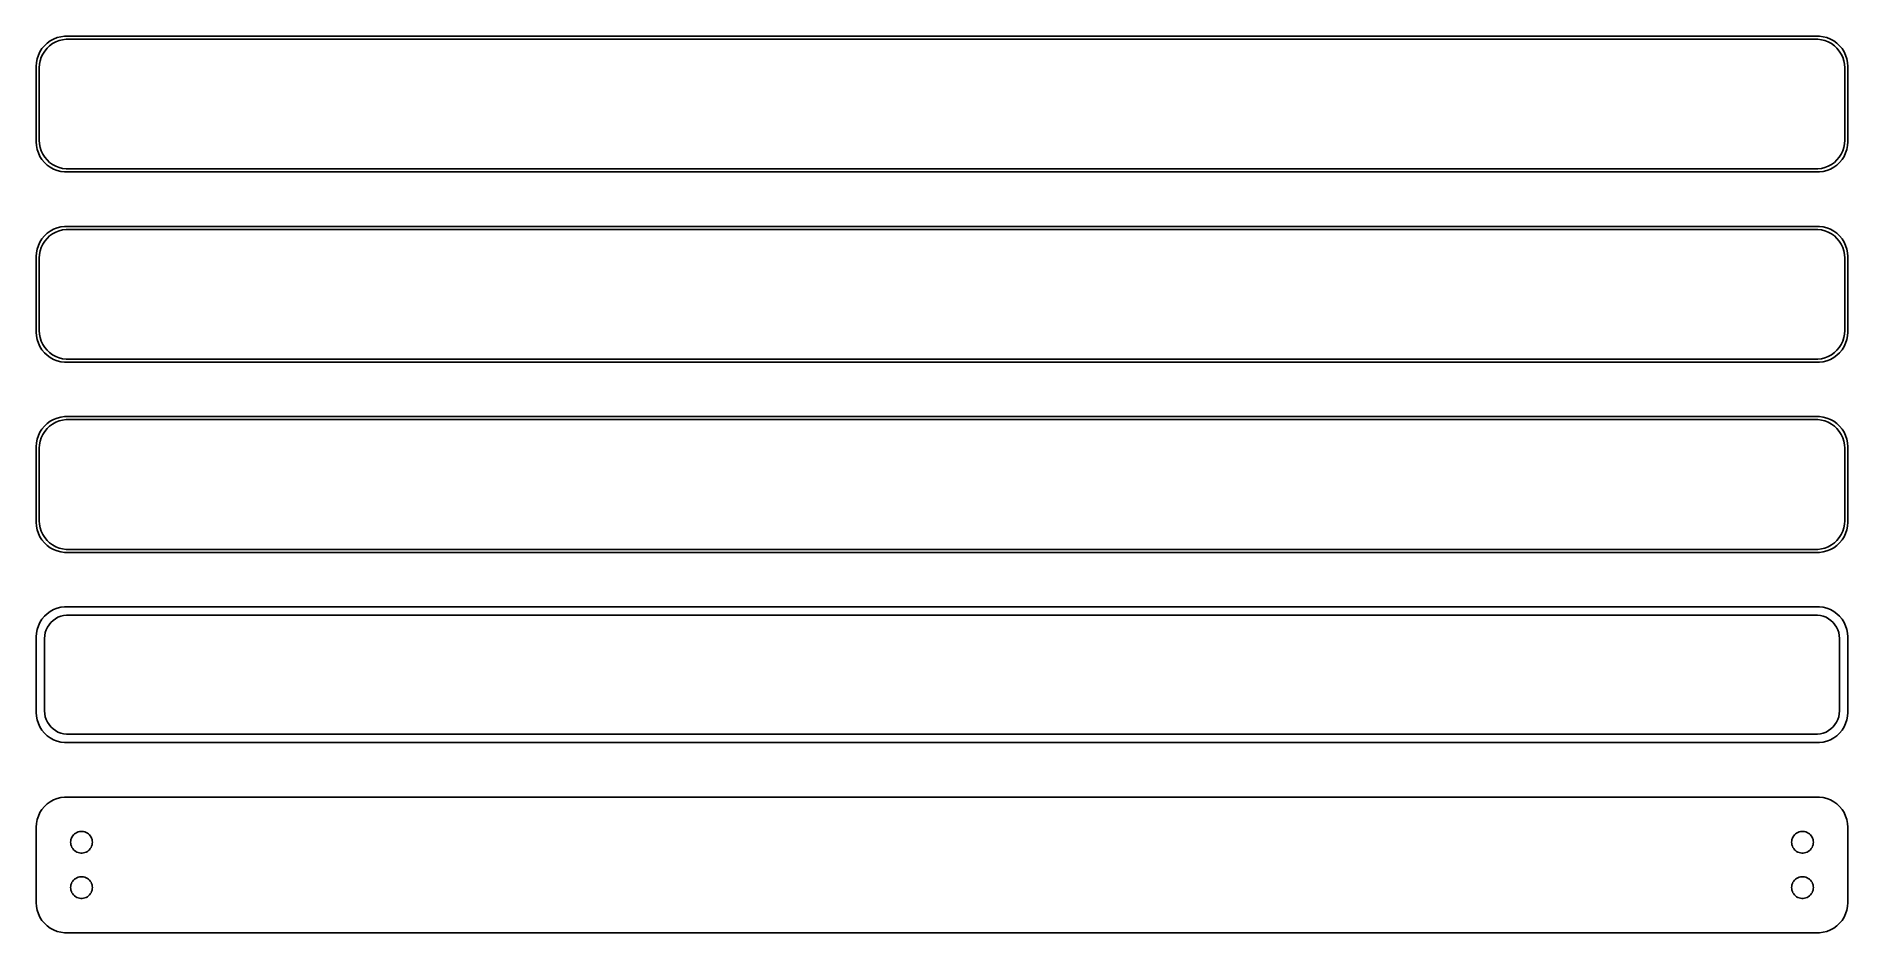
# Model space of a CAD drawing. Header units: metres. Extents: x -150 to 150, y 115 to 263.
import ezdxf

# ---------------------------------------------------------------- set-up
doc = ezdxf.new("R2010")
doc.units = ezdxf.units.M

msp = doc.modelspace()

# ---------------------------------------------------------------- linework, layer by layer
for p, q in [((-149.045, 261.189), (-149.382, 260.659)), ((-148.645, 261.673), (-149.045, 261.189)), ((-148.187, 262.103), (-148.645, 261.673)), ((-148.593, 260.792), (-148.213, 261.252)), ((-148.213, 261.252), (-147.778, 261.66)), ((-147.679, 262.472), (-148.187, 262.103)), ((-147.778, 261.66), (-147.295, 262.011)), ((-147.129, 262.774), (-147.679, 262.472)), ((-147.295, 262.011), (-146.772, 262.298)), ((-146.545, 263.005), (-147.129, 262.774)), ((-146.772, 262.298), (-146.218, 262.518)), ((-145.937, 263.161), (-146.545, 263.005)), ((-146.218, 262.518), (-145.64, 262.666)), ((-145.314, 263.24), (-145.937, 263.161)), ((-145.64, 262.666), (-145.048, 262.741)), ((145.314, 263.24), (-145.314, 263.24)), ((-145.048, 262.741), (145.048, 262.741)), ((145.048, 262.741), (145.64, 262.666)), ((145.937, 263.161), (145.314, 263.24)), ((145.64, 262.666), (146.218, 262.518)), ((146.545, 263.005), (145.937, 263.161)), ((146.218, 262.518), (146.772, 262.298)), ((147.129, 262.774), (146.545, 263.005)), ((146.772, 262.298), (147.295, 262.011)), ((147.679, 262.472), (147.129, 262.774)), ((147.295, 262.011), (147.778, 261.66)), ((148.187, 262.103), (147.679, 262.472)), ((147.778, 261.66), (148.213, 261.252)), ((148.645, 261.673), (148.187, 262.103)), ((148.213, 261.252), (148.593, 260.792)), ((149.045, 261.189), (148.645, 261.673)), ((149.382, 260.659), (149.045, 261.189)), ((-149.961, 258.877), (-150, 258.25)), ((-150, 258.25), (-150, 245.75)), ((-149.843, 259.493), (-149.961, 258.877)), ((-149.649, 260.091), (-149.843, 259.493)), ((-149.382, 260.659), (-149.649, 260.091)), ((-149.5, 258), (-149.463, 258.595)), ((-149.5, 246), (-149.5, 258)), ((-149.463, 258.595), (-149.351, 259.181)), ((-149.351, 259.181), (-149.166, 259.749)), ((-149.166, 259.749), (-148.912, 260.288)), ((-148.912, 260.288), (-148.593, 260.792)), ((148.593, 260.792), (148.912, 260.288)), ((148.912, 260.288), (149.166, 259.749)), ((149.166, 259.749), (149.351, 259.181)), ((149.351, 259.181), (149.463, 258.595)), ((149.649, 260.091), (149.382, 260.659)), ((149.463, 258.595), (149.5, 258)), ((149.5, 258), (149.5, 246)), ((149.843, 259.493), (149.649, 260.091)), ((149.961, 258.877), (149.843, 259.493)), ((150, 258.25), (149.961, 258.877)), ((150, 245.75), (150, 258.25)), ((-149.463, 245.405), (-149.5, 246)), ((149.5, 246), (149.463, 245.405)), ((-150, 245.75), (-149.961, 245.123)), ((-149.961, 245.123), (-149.843, 244.507)), ((-149.843, 244.507), (-149.649, 243.909)), ((-149.649, 243.909), (-149.382, 243.341)), ((-149.351, 244.819), (-149.463, 245.405)), ((-149.382, 243.341), (-149.045, 242.811)), ((-149.166, 244.251), (-149.351, 244.819)), ((-148.912, 243.712), (-149.166, 244.251)), ((-148.593, 243.208), (-148.912, 243.712)), ((-148.213, 242.748), (-148.593, 243.208)), ((148.593, 243.208), (148.213, 242.748)), ((148.912, 243.712), (148.593, 243.208)), ((149.166, 244.251), (148.912, 243.712)), ((149.045, 242.811), (149.382, 243.341)), ((149.351, 244.819), (149.166, 244.251)), ((149.463, 245.405), (149.351, 244.819)), ((149.382, 243.341), (149.649, 243.909)), ((149.649, 243.909), (149.843, 244.507)), ((149.843, 244.507), (149.961, 245.123)), ((149.961, 245.123), (150, 245.75)), ((-149.045, 242.811), (-148.645, 242.327)), ((-148.645, 242.327), (-148.187, 241.897)), ((-147.778, 242.34), (-148.213, 242.748)), ((-148.187, 241.897), (-147.679, 241.528)), ((-147.295, 241.989), (-147.778, 242.34)), ((-147.679, 241.528), (-147.129, 241.226)), ((-146.772, 241.702), (-147.295, 241.989)), ((-147.129, 241.226), (-146.545, 240.995)), ((-146.218, 241.482), (-146.772, 241.702)), ((-146.545, 240.995), (-145.937, 240.839)), ((-145.64, 241.334), (-146.218, 241.482)), ((-145.937, 240.839), (-145.314, 240.76)), ((-145.048, 241.259), (-145.64, 241.334)), ((-145.314, 240.76), (145.314, 240.76)), ((145.048, 241.259), (-145.048, 241.259)), ((145.64, 241.334), (145.048, 241.259)), ((145.314, 240.76), (145.937, 240.839)), ((146.218, 241.482), (145.64, 241.334)), ((145.937, 240.839), (146.545, 240.995)), ((146.772, 241.702), (146.218, 241.482)), ((146.545, 240.995), (147.129, 241.226)), ((147.295, 241.989), (146.772, 241.702)), ((147.129, 241.226), (147.679, 241.528)), ((147.778, 242.34), (147.295, 241.989)), ((147.679, 241.528), (148.187, 241.897)), ((148.213, 242.748), (147.778, 242.34)), ((148.187, 241.897), (148.645, 242.327)), ((148.645, 242.327), (149.045, 242.811)), ((-147.129, 231.274), (-147.679, 230.972)), ((-146.545, 231.505), (-147.129, 231.274)), ((-146.772, 230.798), (-146.218, 231.018)), ((-145.937, 231.661), (-146.545, 231.505)), ((-146.218, 231.018), (-145.64, 231.166)), ((-145.314, 231.74), (-145.937, 231.661)), ((-145.64, 231.166), (-145.048, 231.241)), ((145.314, 231.74), (-145.314, 231.74)), ((-145.048, 231.241), (145.048, 231.241)), ((145.048, 231.241), (145.64, 231.166)), ((145.937, 231.661), (145.314, 231.74)), ((145.64, 231.166), (146.218, 231.018)), ((146.545, 231.505), (145.937, 231.661)), ((146.218, 231.018), (146.772, 230.798)), ((147.129, 231.274), (146.545, 231.505)), ((147.679, 230.972), (147.129, 231.274)), ((-149.649, 228.591), (-149.843, 227.993)), ((-149.382, 229.159), (-149.649, 228.591)), ((-149.045, 229.689), (-149.382, 229.159)), ((-149.351, 227.681), (-149.166, 228.249)), ((-149.166, 228.249), (-148.912, 228.788)), ((-148.645, 230.173), (-149.045, 229.689)), ((-148.912, 228.788), (-148.593, 229.292)), ((-148.187, 230.603), (-148.645, 230.173)), ((-148.593, 229.292), (-148.213, 229.752)), ((-148.213, 229.752), (-147.778, 230.16)), ((-147.679, 230.972), (-148.187, 230.603)), ((-147.778, 230.16), (-147.295, 230.511)), ((-147.295, 230.511), (-146.772, 230.798)), ((146.772, 230.798), (147.295, 230.511)), ((147.295, 230.511), (147.778, 230.16)), ((148.187, 230.603), (147.679, 230.972)), ((147.778, 230.16), (148.213, 229.752)), ((148.645, 230.173), (148.187, 230.603)), ((148.213, 229.752), (148.593, 229.292)), ((148.593, 229.292), (148.912, 228.788)), ((149.045, 229.689), (148.645, 230.173)), ((148.912, 228.788), (149.166, 228.249)), ((149.382, 229.159), (149.045, 229.689)), ((149.166, 228.249), (149.351, 227.681)), ((149.649, 228.591), (149.382, 229.159)), ((149.843, 227.993), (149.649, 228.591)), ((-149.961, 227.377), (-150, 226.75)), ((-150, 226.75), (-150, 214.25)), ((-149.843, 227.993), (-149.961, 227.377)), ((-149.5, 226.5), (-149.463, 227.095)), ((-149.5, 214.5), (-149.5, 226.5)), ((-149.463, 227.095), (-149.351, 227.681)), ((149.351, 227.681), (149.463, 227.095)), ((149.463, 227.095), (149.5, 226.5)), ((149.5, 226.5), (149.5, 214.5)), ((149.961, 227.377), (149.843, 227.993)), ((150, 226.75), (149.961, 227.377)), ((150, 214.25), (150, 226.75)), ((-150, 214.25), (-149.961, 213.623)), ((-149.961, 213.623), (-149.843, 213.007)), ((-149.843, 213.007), (-149.649, 212.409)), ((-149.463, 213.905), (-149.5, 214.5)), ((-149.351, 213.319), (-149.463, 213.905)), ((-149.166, 212.751), (-149.351, 213.319)), ((149.351, 213.319), (149.166, 212.751)), ((149.463, 213.905), (149.351, 213.319)), ((149.5, 214.5), (149.463, 213.905)), ((149.649, 212.409), (149.843, 213.007)), ((149.843, 213.007), (149.961, 213.623)), ((149.961, 213.623), (150, 214.25)), ((-149.649, 212.409), (-149.382, 211.841)), ((-149.382, 211.841), (-149.045, 211.311)), ((-148.912, 212.212), (-149.166, 212.751)), ((-149.045, 211.311), (-148.645, 210.827)), ((-148.593, 211.708), (-148.912, 212.212)), ((-148.645, 210.827), (-148.187, 210.397)), ((-148.213, 211.248), (-148.593, 211.708)), ((-147.778, 210.84), (-148.213, 211.248)), ((-148.187, 210.397), (-147.679, 210.028)), ((-147.295, 210.489), (-147.778, 210.84)), ((-147.679, 210.028), (-147.129, 209.726)), ((-146.772, 210.202), (-147.295, 210.489)), ((-146.218, 209.982), (-146.772, 210.202)), ((146.772, 210.202), (146.218, 209.982)), ((147.295, 210.489), (146.772, 210.202)), ((147.129, 209.726), (147.679, 210.028)), ((147.778, 210.84), (147.295, 210.489)), ((147.679, 210.028), (148.187, 210.397)), ((148.213, 211.248), (147.778, 210.84)), ((148.187, 210.397), (148.645, 210.827)), ((148.593, 211.708), (148.213, 211.248)), ((148.912, 212.212), (148.593, 211.708)), ((148.645, 210.827), (149.045, 211.311)), ((149.166, 212.751), (148.912, 212.212)), ((149.045, 211.311), (149.382, 211.841)), ((149.382, 211.841), (149.649, 212.409)), ((-147.129, 209.726), (-146.545, 209.495)), ((-146.545, 209.495), (-145.937, 209.339)), ((-145.64, 209.834), (-146.218, 209.982)), ((-145.937, 209.339), (-145.314, 209.26)), ((-145.048, 209.759), (-145.64, 209.834)), ((-145.314, 209.26), (145.314, 209.26)), ((145.048, 209.759), (-145.048, 209.759)), ((145.64, 209.834), (145.048, 209.759)), ((145.314, 209.26), (145.937, 209.339)), ((146.218, 209.982), (145.64, 209.834)), ((145.937, 209.339), (146.545, 209.495)), ((146.545, 209.495), (147.129, 209.726)), ((-149.045, 198.189), (-149.382, 197.659)), ((-148.645, 198.673), (-149.045, 198.189)), ((-148.187, 199.103), (-148.645, 198.673)), ((-148.593, 197.792), (-148.213, 198.252)), ((-148.213, 198.252), (-147.778, 198.66)), ((-147.679, 199.472), (-148.187, 199.103)), ((-147.778, 198.66), (-147.295, 199.011)), ((-147.129, 199.774), (-147.679, 199.472)), ((-147.295, 199.011), (-146.772, 199.298)), ((-146.545, 200.005), (-147.129, 199.774)), ((-146.772, 199.298), (-146.218, 199.518)), ((-145.937, 200.161), (-146.545, 200.005)), ((-146.218, 199.518), (-145.64, 199.666)), ((-145.314, 200.24), (-145.937, 200.161)), ((-145.64, 199.666), (-145.048, 199.741)), ((145.314, 200.24), (-145.314, 200.24)), ((-145.048, 199.741), (145.048, 199.741)), ((145.048, 199.741), (145.64, 199.666)), ((145.937, 200.161), (145.314, 200.24)), ((145.64, 199.666), (146.218, 199.518)), ((146.545, 200.005), (145.937, 200.161)), ((146.218, 199.518), (146.772, 199.298)), ((147.129, 199.774), (146.545, 200.005)), ((146.772, 199.298), (147.295, 199.011)), ((147.679, 199.472), (147.129, 199.774)), ((147.295, 199.011), (147.778, 198.66)), ((148.187, 199.103), (147.679, 199.472)), ((147.778, 198.66), (148.213, 198.252)), ((148.645, 198.673), (148.187, 199.103)), ((148.213, 198.252), (148.593, 197.792)), ((149.045, 198.189), (148.645, 198.673)), ((149.382, 197.659), (149.045, 198.189)), ((-149.961, 195.877), (-150, 195.25)), ((-150, 195.25), (-150, 182.75)), ((-149.843, 196.493), (-149.961, 195.877)), ((-149.649, 197.091), (-149.843, 196.493)), ((-149.382, 197.659), (-149.649, 197.091)), ((-149.5, 195), (-149.463, 195.595)), ((-149.5, 183), (-149.5, 195)), ((-149.463, 195.595), (-149.351, 196.181)), ((-149.351, 196.181), (-149.166, 196.749)), ((-149.166, 196.749), (-148.912, 197.288)), ((-148.912, 197.288), (-148.593, 197.792)), ((148.593, 197.792), (148.912, 197.288)), ((148.912, 197.288), (149.166, 196.749)), ((149.166, 196.749), (149.351, 196.181)), ((149.351, 196.181), (149.463, 195.595)), ((149.649, 197.091), (149.382, 197.659)), ((149.463, 195.595), (149.5, 195)), ((149.5, 195), (149.5, 183)), ((149.843, 196.493), (149.649, 197.091)), ((149.961, 195.877), (149.843, 196.493)), ((150, 195.25), (149.961, 195.877)), ((150, 182.75), (150, 195.25)), ((-149.463, 182.405), (-149.5, 183)), ((149.5, 183), (149.463, 182.405)), ((-150, 182.75), (-149.961, 182.123)), ((-149.961, 182.123), (-149.843, 181.507)), ((-149.843, 181.507), (-149.649, 180.909)), ((-149.649, 180.909), (-149.382, 180.341)), ((-149.351, 181.819), (-149.463, 182.405)), ((-149.382, 180.341), (-149.045, 179.811)), ((-149.166, 181.251), (-149.351, 181.819)), ((-148.912, 180.712), (-149.166, 181.251)), ((-148.593, 180.208), (-148.912, 180.712)), ((-148.213, 179.748), (-148.593, 180.208)), ((148.593, 180.208), (148.213, 179.748)), ((148.912, 180.712), (148.593, 180.208)), ((149.166, 181.251), (148.912, 180.712)), ((149.045, 179.811), (149.382, 180.341)), ((149.351, 181.819), (149.166, 181.251)), ((149.463, 182.405), (149.351, 181.819)), ((149.382, 180.341), (149.649, 180.909)), ((149.649, 180.909), (149.843, 181.507)), ((149.843, 181.507), (149.961, 182.123)), ((149.961, 182.123), (150, 182.75)), ((-149.045, 179.811), (-148.645, 179.327)), ((-148.645, 179.327), (-148.187, 178.897)), ((-147.778, 179.34), (-148.213, 179.748)), ((-148.187, 178.897), (-147.679, 178.528)), ((-147.295, 178.989), (-147.778, 179.34)), ((-147.679, 178.528), (-147.129, 178.226)), ((-146.772, 178.702), (-147.295, 178.989)), ((-147.129, 178.226), (-146.545, 177.995)), ((-146.218, 178.482), (-146.772, 178.702)), ((-146.545, 177.995), (-145.937, 177.839)), ((-145.64, 178.334), (-146.218, 178.482)), ((-145.937, 177.839), (-145.314, 177.76)), ((-145.048, 178.259), (-145.64, 178.334)), ((-145.314, 177.76), (145.314, 177.76)), ((145.048, 178.259), (-145.048, 178.259)), ((145.64, 178.334), (145.048, 178.259)), ((145.314, 177.76), (145.937, 177.839)), ((146.218, 178.482), (145.64, 178.334)), ((145.937, 177.839), (146.545, 177.995)), ((146.772, 178.702), (146.218, 178.482)), ((146.545, 177.995), (147.129, 178.226)), ((147.295, 178.989), (146.772, 178.702)), ((147.129, 178.226), (147.679, 178.528)), ((147.778, 179.34), (147.295, 178.989)), ((147.679, 178.528), (148.187, 178.897)), ((148.213, 179.748), (147.778, 179.34)), ((148.187, 178.897), (148.645, 179.327)), ((148.645, 179.327), (149.045, 179.811)), ((-147.129, 168.274), (-147.679, 167.972)), ((-146.545, 168.505), (-147.129, 168.274)), ((-145.937, 168.661), (-146.545, 168.505)), ((-145.314, 168.74), (-145.937, 168.661)), ((145.314, 168.74), (-145.314, 168.74)), ((145.937, 168.661), (145.314, 168.74)), ((146.545, 168.505), (145.937, 168.661)), ((147.129, 168.274), (146.545, 168.505)), ((147.679, 167.972), (147.129, 168.274)), ((-149.649, 165.591), (-149.843, 164.993)), ((-149.382, 166.159), (-149.649, 165.591)), ((-149.045, 166.689), (-149.382, 166.159)), ((-148.645, 167.173), (-149.045, 166.689)), ((-148.187, 167.603), (-148.645, 167.173)), ((-148.348, 164.924), (-148.141, 165.364)), ((-147.679, 167.972), (-148.187, 167.603)), ((-148.141, 165.364), (-147.88, 165.774)), ((-147.88, 165.774), (-147.571, 166.149)), ((-147.571, 166.149), (-147.216, 166.481)), ((-147.216, 166.481), (-146.823, 166.767)), ((-146.823, 166.767), (-146.398, 167.001)), ((-146.398, 167.001), (-145.946, 167.18)), ((-145.946, 167.18), (-145.475, 167.301)), ((-145.475, 167.301), (-144.993, 167.362)), ((-144.993, 167.362), (144.993, 167.362)), ((144.993, 167.362), (145.475, 167.301)), ((145.475, 167.301), (145.946, 167.18)), ((145.946, 167.18), (146.398, 167.001)), ((146.398, 167.001), (146.823, 166.767)), ((146.823, 166.767), (147.216, 166.481)), ((147.216, 166.481), (147.571, 166.149)), ((147.571, 166.149), (147.88, 165.774)), ((148.187, 167.603), (147.679, 167.972)), ((147.88, 165.774), (148.141, 165.364)), ((148.141, 165.364), (148.348, 164.924)), ((148.645, 167.173), (148.187, 167.603)), ((149.045, 166.689), (148.645, 167.173)), ((149.382, 166.159), (149.045, 166.689)), ((149.649, 165.591), (149.382, 166.159)), ((149.843, 164.993), (149.649, 165.591)), ((-149.961, 164.377), (-150, 163.75)), ((-150, 163.75), (-150, 151.25)), ((-149.843, 164.993), (-149.961, 164.377)), ((-148.619, 163.5), (-148.589, 163.985)), ((-148.619, 151.5), (-148.619, 163.5)), ((-148.589, 163.985), (-148.498, 164.462)), ((-148.498, 164.462), (-148.348, 164.924)), ((148.348, 164.924), (148.498, 164.462)), ((148.498, 164.462), (148.589, 163.985)), ((148.589, 163.985), (148.619, 163.5)), ((148.619, 163.5), (148.619, 151.5)), ((149.961, 164.377), (149.843, 164.993)), ((150, 163.75), (149.961, 164.377)), ((150, 151.25), (150, 163.75)), ((-150, 151.25), (-149.961, 150.623)), ((-149.961, 150.623), (-149.843, 150.007)), ((-149.843, 150.007), (-149.649, 149.409)), ((-148.589, 151.015), (-148.619, 151.5)), ((-148.498, 150.538), (-148.589, 151.015)), ((-148.348, 150.076), (-148.498, 150.538)), ((-148.141, 149.636), (-148.348, 150.076)), ((148.348, 150.076), (148.141, 149.636)), ((148.498, 150.538), (148.348, 150.076)), ((148.589, 151.015), (148.498, 150.538)), ((148.619, 151.5), (148.589, 151.015)), ((149.649, 149.409), (149.843, 150.007)), ((149.843, 150.007), (149.961, 150.623)), ((149.961, 150.623), (150, 151.25)), ((-149.649, 149.409), (-149.382, 148.841)), ((-149.382, 148.841), (-149.045, 148.311)), ((-149.045, 148.311), (-148.645, 147.827)), ((-148.645, 147.827), (-148.187, 147.397)), ((-148.187, 147.397), (-147.679, 147.028)), ((-147.88, 149.226), (-148.141, 149.636)), ((-147.571, 148.851), (-147.88, 149.226)), ((-147.679, 147.028), (-147.129, 146.726)), ((-147.216, 148.519), (-147.571, 148.851)), ((-146.823, 148.233), (-147.216, 148.519)), ((-146.398, 147.999), (-146.823, 148.233)), ((-145.946, 147.82), (-146.398, 147.999)), ((-145.475, 147.699), (-145.946, 147.82)), ((-144.993, 147.638), (-145.475, 147.699)), ((144.993, 147.638), (-144.993, 147.638)), ((145.475, 147.699), (144.993, 147.638)), ((145.946, 147.82), (145.475, 147.699)), ((146.398, 147.999), (145.946, 147.82)), ((146.823, 148.233), (146.398, 147.999)), ((147.216, 148.519), (146.823, 148.233)), ((147.129, 146.726), (147.679, 147.028)), ((147.571, 148.851), (147.216, 148.519)), ((147.88, 149.226), (147.571, 148.851)), ((147.679, 147.028), (148.187, 147.397)), ((148.141, 149.636), (147.88, 149.226)), ((148.187, 147.397), (148.645, 147.827)), ((148.645, 147.827), (149.045, 148.311)), ((149.045, 148.311), (149.382, 148.841)), ((149.382, 148.841), (149.649, 149.409)), ((-147.129, 146.726), (-146.545, 146.495)), ((-146.545, 146.495), (-145.937, 146.339)), ((-145.937, 146.339), (-145.314, 146.26)), ((-145.314, 146.26), (145.314, 146.26)), ((145.314, 146.26), (145.937, 146.339)), ((145.937, 146.339), (146.545, 146.495)), ((146.545, 146.495), (147.129, 146.726)), ((-149.045, 135.189), (-149.382, 134.659)), ((-148.645, 135.673), (-149.045, 135.189)), ((-148.187, 136.103), (-148.645, 135.673)), ((-147.679, 136.472), (-148.187, 136.103)), ((-147.129, 136.774), (-147.679, 136.472)), ((-146.545, 137.005), (-147.129, 136.774)), ((-145.937, 137.161), (-146.545, 137.005)), ((-145.314, 137.24), (-145.937, 137.161)), ((145.314, 137.24), (-145.314, 137.24)), ((145.937, 137.161), (145.314, 137.24)), ((146.545, 137.005), (145.937, 137.161)), ((147.129, 136.774), (146.545, 137.005)), ((147.679, 136.472), (147.129, 136.774)), ((148.187, 136.103), (147.679, 136.472)), ((148.645, 135.673), (148.187, 136.103)), ((149.045, 135.189), (148.645, 135.673)), ((149.382, 134.659), (149.045, 135.189)), ((-149.961, 132.877), (-150, 132.25)), ((-150, 132.25), (-150, 119.75)), ((-149.843, 133.493), (-149.961, 132.877)), ((-149.649, 134.091), (-149.843, 133.493)), ((-149.382, 134.659), (-149.649, 134.091)), ((149.649, 134.091), (149.382, 134.659)), ((149.843, 133.493), (149.649, 134.091)), ((149.961, 132.877), (149.843, 133.493)), ((150, 132.25), (149.961, 132.877)), ((150, 119.75), (150, 132.25)), ((-144.3, 129.75), (-144.286, 129.976)), ((-144.286, 129.524), (-144.3, 129.75)), ((-144.286, 129.976), (-144.243, 130.198)), ((-144.243, 129.302), (-144.286, 129.524)), ((-144.243, 130.198), (-144.174, 130.413)), ((-144.174, 129.087), (-144.243, 129.302)), ((-144.174, 130.413), (-144.077, 130.617)), ((-144.077, 128.883), (-144.174, 129.087)), ((-144.077, 130.617), (-143.956, 130.808)), ((-143.956, 130.808), (-143.812, 130.982)), ((-143.812, 130.982), (-143.647, 131.137)), ((-143.647, 131.137), (-143.464, 131.27)), ((-143.464, 131.27), (-143.266, 131.379)), ((-143.266, 131.379), (-143.056, 131.462)), ((-143.056, 131.462), (-142.837, 131.518)), ((-142.837, 131.518), (-142.613, 131.546)), ((-142.613, 131.546), (-142.387, 131.546)), ((-142.387, 131.546), (-142.163, 131.518)), ((-142.163, 131.518), (-141.944, 131.462)), ((-141.944, 131.462), (-141.734, 131.379)), ((-141.734, 131.379), (-141.536, 131.27)), ((-141.536, 131.27), (-141.353, 131.137)), ((-141.353, 131.137), (-141.188, 130.982)), ((-141.188, 130.982), (-141.044, 130.808)), ((-141.044, 130.808), (-140.923, 130.617)), ((-140.923, 130.617), (-140.826, 130.413)), ((-140.826, 129.087), (-140.923, 128.883)), ((-140.826, 130.413), (-140.757, 130.198)), ((-140.757, 129.302), (-140.826, 129.087)), ((-140.757, 130.198), (-140.714, 129.976)), ((-140.714, 129.524), (-140.757, 129.302)), ((-140.714, 129.976), (-140.7, 129.75)), ((-140.7, 129.75), (-140.714, 129.524)), ((140.7, 129.75), (140.714, 129.976)), ((140.714, 129.524), (140.7, 129.75)), ((140.714, 129.976), (140.757, 130.198)), ((140.757, 129.302), (140.714, 129.524)), ((140.757, 130.198), (140.826, 130.413)), ((140.826, 129.087), (140.757, 129.302)), ((140.826, 130.413), (140.923, 130.617)), ((140.923, 128.883), (140.826, 129.087)), ((140.923, 130.617), (141.044, 130.808)), ((141.044, 130.808), (141.188, 130.982)), ((141.188, 130.982), (141.353, 131.137)), ((141.353, 131.137), (141.536, 131.27)), ((141.536, 131.27), (141.734, 131.379)), ((141.734, 131.379), (141.944, 131.462)), ((141.944, 131.462), (142.163, 131.518)), ((142.163, 131.518), (142.387, 131.546)), ((142.387, 131.546), (142.613, 131.546)), ((142.613, 131.546), (142.837, 131.518)), ((142.837, 131.518), (143.056, 131.462)), ((143.056, 131.462), (143.266, 131.379)), ((143.266, 131.379), (143.464, 131.27)), ((143.464, 131.27), (143.647, 131.137)), ((143.647, 131.137), (143.812, 130.982)), ((143.812, 130.982), (143.956, 130.808)), ((143.956, 130.808), (144.077, 130.617)), ((144.077, 130.617), (144.174, 130.413)), ((144.174, 129.087), (144.077, 128.883)), ((144.174, 130.413), (144.243, 130.198)), ((144.243, 129.302), (144.174, 129.087)), ((144.243, 130.198), (144.286, 129.976)), ((144.286, 129.524), (144.243, 129.302)), ((144.286, 129.976), (144.3, 129.75)), ((144.3, 129.75), (144.286, 129.524)), ((-143.956, 128.692), (-144.077, 128.883)), ((-143.812, 128.518), (-143.956, 128.692)), ((-143.647, 128.363), (-143.812, 128.518)), ((-143.464, 128.23), (-143.647, 128.363)), ((-143.266, 128.121), (-143.464, 128.23)), ((-143.056, 128.038), (-143.266, 128.121)), ((-142.837, 127.982), (-143.056, 128.038)), ((-142.613, 127.954), (-142.837, 127.982)), ((-142.387, 127.954), (-142.613, 127.954)), ((-142.163, 127.982), (-142.387, 127.954)), ((-141.944, 128.038), (-142.163, 127.982)), ((-141.734, 128.121), (-141.944, 128.038)), ((-141.536, 128.23), (-141.734, 128.121)), ((-141.353, 128.363), (-141.536, 128.23)), ((-141.188, 128.518), (-141.353, 128.363)), ((-141.044, 128.692), (-141.188, 128.518)), ((-140.923, 128.883), (-141.044, 128.692)), ((141.044, 128.692), (140.923, 128.883)), ((141.188, 128.518), (141.044, 128.692)), ((141.353, 128.363), (141.188, 128.518)), ((141.536, 128.23), (141.353, 128.363)), ((141.734, 128.121), (141.536, 128.23)), ((141.944, 128.038), (141.734, 128.121)), ((142.163, 127.982), (141.944, 128.038)), ((142.387, 127.954), (142.163, 127.982)), ((142.613, 127.954), (142.387, 127.954)), ((142.837, 127.982), (142.613, 127.954)), ((143.056, 128.038), (142.837, 127.982)), ((143.266, 128.121), (143.056, 128.038)), ((143.464, 128.23), (143.266, 128.121)), ((143.647, 128.363), (143.464, 128.23)), ((143.812, 128.518), (143.647, 128.363)), ((143.956, 128.692), (143.812, 128.518)), ((144.077, 128.883), (143.956, 128.692)), ((-144.174, 122.913), (-144.077, 123.117)), ((-144.077, 123.117), (-143.956, 123.308)), ((-143.956, 123.308), (-143.812, 123.482)), ((-143.812, 123.482), (-143.647, 123.637)), ((-143.647, 123.637), (-143.464, 123.77)), ((-143.464, 123.77), (-143.266, 123.879)), ((-143.266, 123.879), (-143.056, 123.962)), ((-143.056, 123.962), (-142.837, 124.018)), ((-142.837, 124.018), (-142.613, 124.046)), ((-142.613, 124.046), (-142.387, 124.046)), ((-142.387, 124.046), (-142.163, 124.018)), ((-142.163, 124.018), (-141.944, 123.962)), ((-141.944, 123.962), (-141.734, 123.879)), ((-141.734, 123.879), (-141.536, 123.77)), ((-141.536, 123.77), (-141.353, 123.637)), ((-141.353, 123.637), (-141.188, 123.482)), ((-141.188, 123.482), (-141.044, 123.308)), ((-141.044, 123.308), (-140.923, 123.117)), ((-140.923, 123.117), (-140.826, 122.913)), ((140.826, 122.913), (140.923, 123.117)), ((140.923, 123.117), (141.044, 123.308)), ((141.044, 123.308), (141.188, 123.482)), ((141.188, 123.482), (141.353, 123.637)), ((141.353, 123.637), (141.536, 123.77)), ((141.536, 123.77), (141.734, 123.879)), ((141.734, 123.879), (141.944, 123.962)), ((141.944, 123.962), (142.163, 124.018)), ((142.163, 124.018), (142.387, 124.046)), ((142.387, 124.046), (142.613, 124.046)), ((142.613, 124.046), (142.837, 124.018)), ((142.837, 124.018), (143.056, 123.962)), ((143.056, 123.962), (143.266, 123.879)), ((143.266, 123.879), (143.464, 123.77)), ((143.464, 123.77), (143.647, 123.637)), ((143.647, 123.637), (143.812, 123.482)), ((143.812, 123.482), (143.956, 123.308)), ((143.956, 123.308), (144.077, 123.117)), ((144.077, 123.117), (144.174, 122.913)), ((-144.3, 122.25), (-144.286, 122.476)), ((-144.286, 122.024), (-144.3, 122.25)), ((-144.286, 122.476), (-144.243, 122.698)), ((-144.243, 121.802), (-144.286, 122.024)), ((-144.243, 122.698), (-144.174, 122.913)), ((-144.174, 121.587), (-144.243, 121.802)), ((-144.077, 121.383), (-144.174, 121.587)), ((-143.956, 121.192), (-144.077, 121.383)), ((-143.812, 121.018), (-143.956, 121.192)), ((-143.647, 120.863), (-143.812, 121.018)), ((-143.464, 120.73), (-143.647, 120.863)), ((-143.266, 120.621), (-143.464, 120.73)), ((-143.056, 120.538), (-143.266, 120.621)), ((-142.837, 120.482), (-143.056, 120.538)), ((-142.613, 120.454), (-142.837, 120.482)), ((-142.387, 120.454), (-142.613, 120.454)), ((-142.163, 120.482), (-142.387, 120.454)), ((-141.944, 120.538), (-142.163, 120.482)), ((-141.734, 120.621), (-141.944, 120.538)), ((-141.536, 120.73), (-141.734, 120.621)), ((-141.353, 120.863), (-141.536, 120.73)), ((-141.188, 121.018), (-141.353, 120.863)), ((-141.044, 121.192), (-141.188, 121.018)), ((-140.923, 121.383), (-141.044, 121.192)), ((-140.826, 121.587), (-140.923, 121.383)), ((-140.826, 122.913), (-140.757, 122.698)), ((-140.757, 121.802), (-140.826, 121.587)), ((-140.757, 122.698), (-140.714, 122.476)), ((-140.714, 122.024), (-140.757, 121.802)), ((-140.714, 122.476), (-140.7, 122.25)), ((-140.7, 122.25), (-140.714, 122.024)), ((140.7, 122.25), (140.714, 122.476)), ((140.714, 122.024), (140.7, 122.25)), ((140.714, 122.476), (140.757, 122.698)), ((140.757, 121.802), (140.714, 122.024)), ((140.757, 122.698), (140.826, 122.913)), ((140.826, 121.587), (140.757, 121.802)), ((140.923, 121.383), (140.826, 121.587)), ((141.044, 121.192), (140.923, 121.383)), ((141.188, 121.018), (141.044, 121.192)), ((141.353, 120.863), (141.188, 121.018)), ((141.536, 120.73), (141.353, 120.863)), ((141.734, 120.621), (141.536, 120.73)), ((141.944, 120.538), (141.734, 120.621)), ((142.163, 120.482), (141.944, 120.538)), ((142.387, 120.454), (142.163, 120.482)), ((142.613, 120.454), (142.387, 120.454)), ((142.837, 120.482), (142.613, 120.454)), ((143.056, 120.538), (142.837, 120.482)), ((143.266, 120.621), (143.056, 120.538)), ((143.464, 120.73), (143.266, 120.621)), ((143.647, 120.863), (143.464, 120.73)), ((143.812, 121.018), (143.647, 120.863)), ((143.956, 121.192), (143.812, 121.018)), ((144.077, 121.383), (143.956, 121.192)), ((144.174, 121.587), (144.077, 121.383)), ((144.174, 122.913), (144.243, 122.698)), ((144.243, 121.802), (144.174, 121.587)), ((144.243, 122.698), (144.286, 122.476)), ((144.286, 122.024), (144.243, 121.802)), ((144.286, 122.476), (144.3, 122.25)), ((144.3, 122.25), (144.286, 122.024)), ((-150, 119.75), (-149.961, 119.123)), ((-149.961, 119.123), (-149.843, 118.507)), ((-149.843, 118.507), (-149.649, 117.909)), ((-149.649, 117.909), (-149.382, 117.341)), ((-149.382, 117.341), (-149.045, 116.811)), ((149.045, 116.811), (149.382, 117.341)), ((149.382, 117.341), (149.649, 117.909)), ((149.649, 117.909), (149.843, 118.507)), ((149.843, 118.507), (149.961, 119.123)), ((149.961, 119.123), (150, 119.75)), ((-149.045, 116.811), (-148.645, 116.327)), ((-148.645, 116.327), (-148.187, 115.897)), ((-148.187, 115.897), (-147.679, 115.528)), ((-147.679, 115.528), (-147.129, 115.226)), ((-147.129, 115.226), (-146.545, 114.995)), ((-146.545, 114.995), (-145.937, 114.839)), ((-145.937, 114.839), (-145.314, 114.76)), ((-145.314, 114.76), (145.314, 114.76)), ((145.314, 114.76), (145.937, 114.839)), ((145.937, 114.839), (146.545, 114.995)), ((146.545, 114.995), (147.129, 115.226)), ((147.129, 115.226), (147.679, 115.528)), ((147.679, 115.528), (148.187, 115.897)), ((148.187, 115.897), (148.645, 116.327)), ((148.645, 116.327), (149.045, 116.811))]:
    msp.add_line(p, q)

doc.saveas('drawing.dxf')
